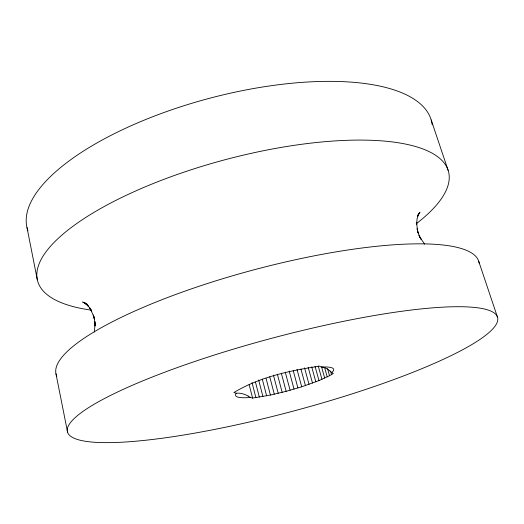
<?xml version="1.0" encoding="UTF-8"?>
<svg xmlns="http://www.w3.org/2000/svg" width="524" height="524" viewBox="0 0 524 524"><rect width="100%" height="100%" fill="white"/><g stroke="black" fill="none" stroke-linecap="round" stroke-linejoin="round"><path stroke-width="0.79" d="M416.626 224.704L417.078 218.678L418.794 213.327L417.608 216.242L419.953 212.115L417.942 215.272M94.346 332.065L95.08 323.694L95.034 326.046L94.765 321.513L95.132 323.767L94.045 317.046L94.418 319.326L93.265 314.996L94.038 317.19L90.501 309.088M331.554 374.549L333.316 373.435L331.744 372.603A50.73 8.45 -14.9 0 0 321.369 367.075L319.607 366.138C290.139 370.553 259.662 376.953 233.92 392.535L236.317 393.249A50.73 8.45 -14.9 0 0 250.446 397.447L252.588 398.083L270.417 395.05L286.137 391.33L301.719 386.804L318.985 380.594L329.524 375.708L331.554 374.549L330.677 371.411M236.317 393.249L238.407 393.164A212.737 54.542 76.5 0 1 248.14 396.046M321.369 367.075L322.83 367.2M86.041 303.815L87.462 304.398M85.943 303.691L82.622 301.955L86.683 304.372L84.2 302.44L87.416 305.164L85.353 303.141L88.333 306.232L86.683 304.117L90.98 309.612L89.375 307.549L91.707 311.236M248.147 396.085L250.446 397.447M329.989 371.031L331.744 372.603M424.637 244.105L419.842 237.208L421.06 239.219L419.043 235.158L419.855 237.287L417.445 230.92L418.27 233.082L417.117 228.752L417.543 231.038L416.593 222.248M431.18 119.937L448.131 170.32M478.687 261.214L497.59 317.498A222.517 37.951 -14.9 0 1 183.262 435.084A222.517 37.951 -14.9 0 1 166.776 371.444A222.517 37.951 -14.9 0 1 497.59 317.498M327.539 368.627L329.524 375.708M324.592 367.435L327.231 376.894M321.638 367.108L324.703 378.112M318.225 365.949L321.946 379.343M315.068 366.44L318.985 380.594M311.701 366.866L315.834 381.852M308.191 367.357L312.507 383.11M304.529 367.848L309.036 384.354M300.92 369.014L305.433 385.592M297.016 369.453L301.719 386.804M293.237 370.651L297.907 387.989M289.169 371.025L294.029 389.142M285.259 372.138L290.099 390.256M281.322 373.206L286.137 391.33M277.373 374.215L282.167 392.345M273.436 375.164L278.211 393.308M269.736 376.835L274.288 394.212M266.087 378.439L270.417 395.05M262.301 379.18L266.618 395.816M258.633 379.926L262.917 396.504M255.463 382.081L259.334 397.113M252.037 382.651L255.882 397.644M249.155 384.636L252.588 398.083M26.999 227.613L37.328 279.803M55.976 373.815L67.537 431.992M27.91 230.711A209.155 78.882 -14.9 0 1 211.172 97.85A209.155 78.882 -14.9 0 1 432.215 124.856M90.986 310.077A212.6 68.841 -14.9 0 1 91.314 213.988A212.6 68.841 -14.9 0 1 369.296 140.222A212.6 68.841 -14.9 0 1 416.22 223.768M56.815 376.252A218.737 50.075 -14.9 0 1 252.994 270.07A218.737 50.075 -14.9 0 1 479.126 263.1M322.817 367.16A217.48 36.752 74.8 0 1 329.982 370.992"/></g></svg>
